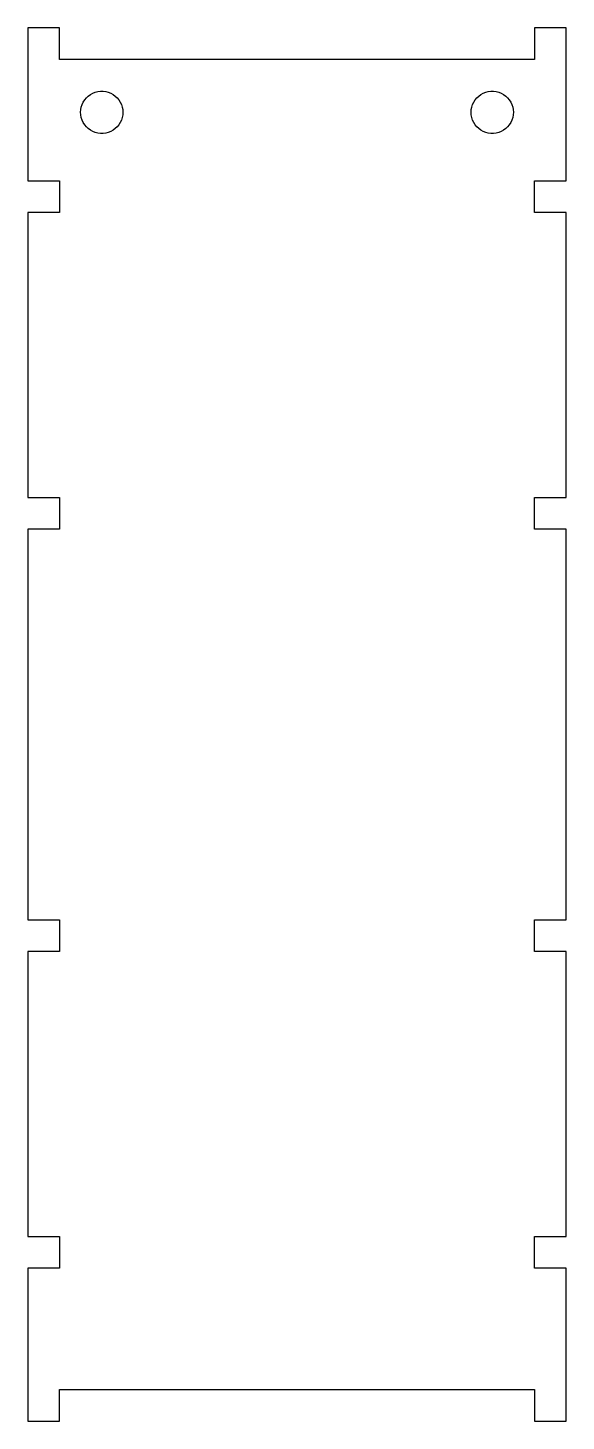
# Model space of a CAD drawing. Header units: metres. Extents: x -26 to 26, y -66 to 66.
import ezdxf

# ---------------------------------------------------------------- set-up
doc = ezdxf.new("R2010")
doc.units = ezdxf.units.M

msp = doc.modelspace()

# ---------------------------------------------------------------- linework, layer by layer
for p, q in [((-22.5, 66), (-25.5, 66)), ((-25.5, 66), (-25.5, 51.5)), ((-22.5, 63), (-22.5, 66)), ((25.5, 66), (22.5, 66)), ((22.5, 66), (22.5, 63)), ((25.5, 51.5), (25.5, 66)), ((22.5, 63), (-22.5, 63)), ((-19.9579, 59.3691), (-19.7748, 59.541)), ((-19.7748, 59.541), (-19.5716, 59.6886)), ((-19.5716, 59.6886), (-19.3515, 59.8096)), ((-19.3515, 59.8096), (-19.118, 59.9021)), ((-19.118, 59.9021), (-18.8748, 59.9646)), ((-18.8748, 59.9646), (-18.6256, 59.996)), ((-18.6256, 59.996), (-18.3744, 59.996)), ((-18.3744, 59.996), (-18.1252, 59.9646)), ((-18.1252, 59.9646), (-17.882, 59.9021)), ((-17.882, 59.9021), (-17.6484, 59.8096)), ((-17.6484, 59.8096), (-17.4283, 59.6886)), ((-17.4283, 59.6886), (-17.2251, 59.541)), ((-17.2251, 59.541), (-17.0421, 59.3691)), ((17.0421, 59.3691), (17.2251, 59.541)), ((17.2251, 59.541), (17.4283, 59.6886)), ((17.4283, 59.6886), (17.6484, 59.8096)), ((17.6484, 59.8096), (17.882, 59.9021)), ((17.882, 59.9021), (18.1252, 59.9646)), ((18.1252, 59.9646), (18.3744, 59.996)), ((18.3744, 59.996), (18.6256, 59.996)), ((18.6256, 59.996), (18.8748, 59.9646)), ((18.8748, 59.9646), (19.118, 59.9021)), ((19.118, 59.9021), (19.3515, 59.8096)), ((19.3515, 59.8096), (19.5716, 59.6886)), ((19.5716, 59.6886), (19.7748, 59.541)), ((19.7748, 59.541), (19.9579, 59.3691)), ((-20.5, 58), (-20.4842, 58.2507)), ((-20.4842, 58.2507), (-20.4372, 58.4974)), ((-20.4372, 58.4974), (-20.3595, 58.7362)), ((-20.3595, 58.7362), (-20.2526, 58.9635)), ((-20.2526, 58.9635), (-20.118, 59.1756)), ((-20.118, 59.1756), (-19.9579, 59.3691)), ((-17.0421, 59.3691), (-16.882, 59.1756)), ((-16.882, 59.1756), (-16.7474, 58.9635)), ((-16.7474, 58.9635), (-16.6404, 58.7362)), ((-16.6404, 58.7362), (-16.5628, 58.4974)), ((-16.5628, 58.4974), (-16.5158, 58.2507)), ((-16.5158, 58.2507), (-16.5, 58)), ((16.5, 58), (16.5158, 58.2507)), ((16.5158, 58.2507), (16.5628, 58.4974)), ((16.5628, 58.4974), (16.6404, 58.7362)), ((16.6404, 58.7362), (16.7474, 58.9635)), ((16.7474, 58.9635), (16.882, 59.1756)), ((16.882, 59.1756), (17.0421, 59.3691)), ((19.9579, 59.3691), (20.118, 59.1756)), ((20.118, 59.1756), (20.2526, 58.9635)), ((20.2526, 58.9635), (20.3595, 58.7362)), ((20.3595, 58.7362), (20.4372, 58.4974)), ((20.4372, 58.4974), (20.4842, 58.2507)), ((20.4842, 58.2507), (20.5, 58)), ((-20.4842, 57.7493), (-20.5, 58)), ((-20.4372, 57.5026), (-20.4842, 57.7493)), ((-20.3595, 57.2637), (-20.4372, 57.5026)), ((-20.2526, 57.0365), (-20.3595, 57.2637)), ((-20.118, 56.8244), (-20.2526, 57.0365)), ((-19.9579, 56.6309), (-20.118, 56.8244)), ((-16.882, 56.8244), (-17.0421, 56.6309)), ((-16.7474, 57.0365), (-16.882, 56.8244)), ((-16.6404, 57.2637), (-16.7474, 57.0365)), ((-16.5628, 57.5026), (-16.6404, 57.2637)), ((-16.5158, 57.7493), (-16.5628, 57.5026)), ((-16.5, 58), (-16.5158, 57.7493)), ((16.5158, 57.7493), (16.5, 58)), ((16.5628, 57.5026), (16.5158, 57.7493)), ((16.6404, 57.2637), (16.5628, 57.5026)), ((16.7474, 57.0365), (16.6404, 57.2637)), ((16.882, 56.8244), (16.7474, 57.0365)), ((17.0421, 56.6309), (16.882, 56.8244)), ((20.118, 56.8244), (19.9579, 56.6309)), ((20.2526, 57.0365), (20.118, 56.8244)), ((20.3595, 57.2637), (20.2526, 57.0365)), ((20.4372, 57.5026), (20.3595, 57.2637)), ((20.4842, 57.7493), (20.4372, 57.5026)), ((20.5, 58), (20.4842, 57.7493)), ((-19.7748, 56.459), (-19.9579, 56.6309)), ((-19.5716, 56.3113), (-19.7748, 56.459)), ((-19.3515, 56.1903), (-19.5716, 56.3113)), ((-19.118, 56.0979), (-19.3515, 56.1903)), ((-18.8748, 56.0354), (-19.118, 56.0979)), ((-18.6256, 56.0039), (-18.8748, 56.0354)), ((-18.3744, 56.0039), (-18.6256, 56.0039)), ((-18.1252, 56.0354), (-18.3744, 56.0039)), ((-17.882, 56.0979), (-18.1252, 56.0354)), ((-17.6484, 56.1903), (-17.882, 56.0979)), ((-17.4283, 56.3113), (-17.6484, 56.1903)), ((-17.2251, 56.459), (-17.4283, 56.3113)), ((-17.0421, 56.6309), (-17.2251, 56.459)), ((17.2251, 56.459), (17.0421, 56.6309)), ((17.4283, 56.3113), (17.2251, 56.459)), ((17.6484, 56.1903), (17.4283, 56.3113)), ((17.882, 56.0979), (17.6484, 56.1903)), ((18.1252, 56.0354), (17.882, 56.0979)), ((18.3744, 56.0039), (18.1252, 56.0354)), ((18.6256, 56.0039), (18.3744, 56.0039)), ((18.8748, 56.0354), (18.6256, 56.0039)), ((19.118, 56.0979), (18.8748, 56.0354)), ((19.3515, 56.1903), (19.118, 56.0979)), ((19.5716, 56.3113), (19.3515, 56.1903)), ((19.7748, 56.459), (19.5716, 56.3113)), ((19.9579, 56.6309), (19.7748, 56.459)), ((-25.5, 51.5), (-22.5, 51.5)), ((-22.5, 51.5), (-22.5, 48.5)), ((22.5, 48.5), (22.5, 51.5)), ((22.5, 51.5), (25.5, 51.5)), ((-22.5, 48.5), (-25.5, 48.5)), ((-25.5, 48.5), (-25.5, 21.5)), ((25.5, 48.5), (22.5, 48.5)), ((25.5, 21.5), (25.5, 48.5)), ((-25.5, 21.5), (-22.5, 21.5)), ((-22.5, 21.5), (-22.5, 18.5)), ((22.5, 18.5), (22.5, 21.5)), ((22.5, 21.5), (25.5, 21.5)), ((-22.5, 18.5), (-25.5, 18.5)), ((-25.5, 18.5), (-25.5, -18.5)), ((25.5, 18.5), (22.5, 18.5)), ((25.5, -18.5), (25.5, 18.5)), ((-25.5, -18.5), (-22.5, -18.5)), ((-22.5, -18.5), (-22.5, -21.5)), ((22.5, -21.5), (22.5, -18.5)), ((22.5, -18.5), (25.5, -18.5)), ((-22.5, -21.5), (-25.5, -21.5)), ((-25.5, -21.5), (-25.5, -48.5)), ((25.5, -21.5), (22.5, -21.5)), ((25.5, -48.5), (25.5, -21.5)), ((-25.5, -48.5), (-22.5, -48.5)), ((-22.5, -48.5), (-22.5, -51.5)), ((22.5, -51.5), (22.5, -48.5)), ((22.5, -48.5), (25.5, -48.5)), ((-22.5, -51.5), (-25.5, -51.5)), ((-25.5, -51.5), (-25.5, -66)), ((25.5, -51.5), (22.5, -51.5)), ((25.5, -66), (25.5, -51.5)), ((-22.5, -66), (-22.5, -63)), ((-22.5, -63), (22.5, -63)), ((22.5, -63), (22.5, -66)), ((-25.5, -66), (-22.5, -66)), ((22.5, -66), (25.5, -66))]:
    msp.add_line(p, q)

doc.saveas('drawing.dxf')
